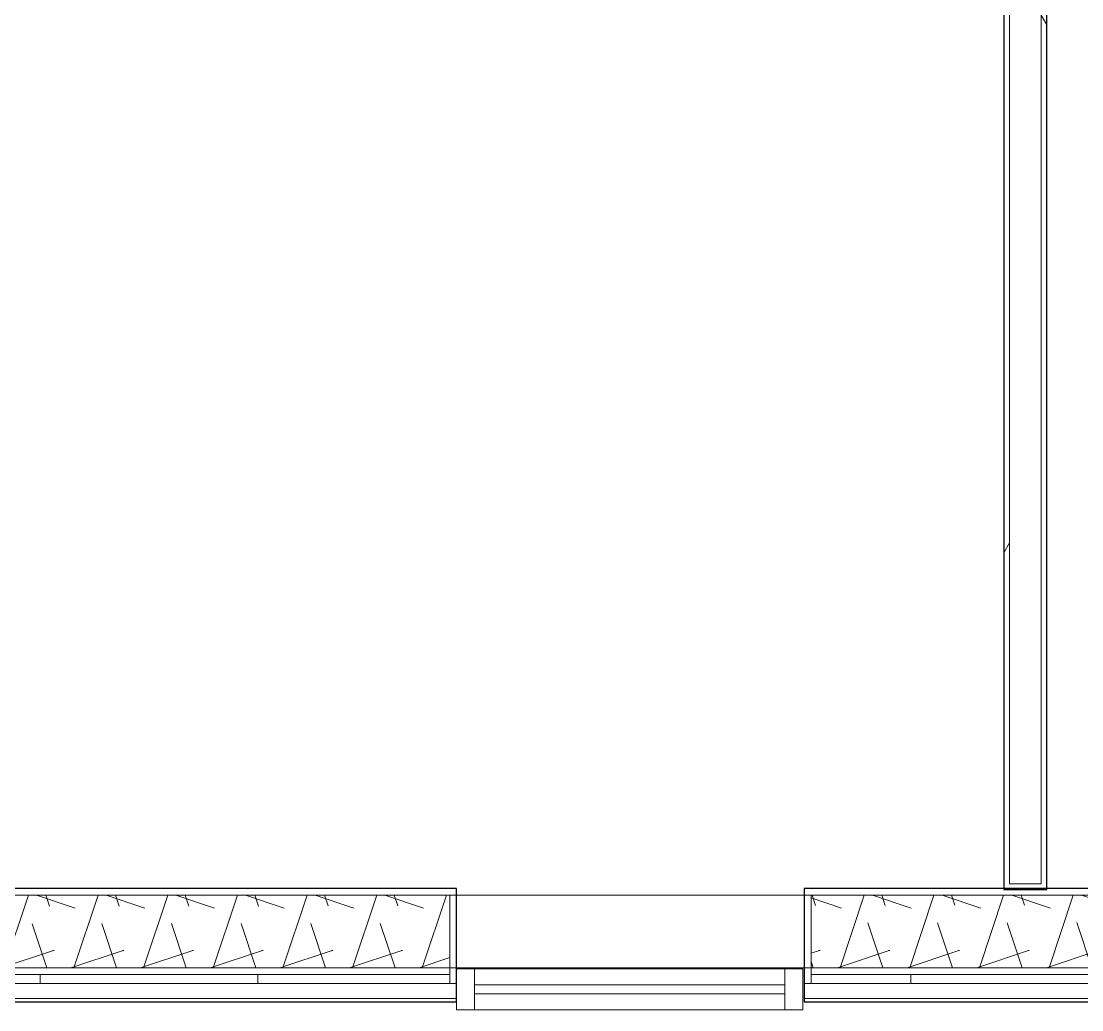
# Model space of a CAD drawing. Header units: inches. Extents: x 25557 to 33164, y -23509 to -20035.
# Drawn here: x 31682.2 to 31799.2, y -22799.9 to -22691 of the extents above; entities that cross this region are included whole.
import ezdxf

# ---------------------------------------------------------------- set-up
doc = ezdxf.new("R2010")
doc.units = ezdxf.units.IN
doc.header["$MEASUREMENT"] = 0
doc.linetypes.add('Grid Line 1_2_', pattern=[0.875, 0.5, -0.125, 0.125, -0.125])
for name, color, linetype, lineweight in [('A-GLAZ-CURT', 52, 'Continuous', 9), ('A-GLAZ-CWMG', 51, 'Continuous', 9), ('A-WALL', 113, 'Continuous', 25), ('A-WALL-PATT', 111, 'Continuous', 25), ('I-WALL', 2, 'Continuous', 9), ('L-SITE-WALL', 31, 'Continuous', 9), ('S-BEAM', 12, 'Continuous', 9), ('S-GRID', 1, 'Continuous', 9)]:
    doc.layers.add(name, color=color, linetype=linetype, lineweight=lineweight)
pattern_1 = [(0, (5932.319, 0), (61.44, 15.36), [2.534, -43.546, 2.534, -43.546, -245.76]), (0, (5932.319, 0), (61.44, 15.36), [-92.16, 2.534, -89.626, 2.534, -43.546, -107.52]), (0, (5932.319, 0), (61.44, 15.36), [-230.4, 2.534, -28.186, 2.534, -74.266]), (120, (5955.359, 7.68), (-44.02215, 45.528601), [2.534, -43.546, 2.534, -43.546, -245.76]), (120, (5955.359, 7.68), (-44.02215, 45.528601), [-92.16, 2.534, -89.626, 2.534, -43.546, -107.52]), (120, (5955.359, 7.68), (-44.02215, 45.528601), [-230.4, 2.534, -28.186, 2.534, -74.266]), (240, (5963.039, 38.4), (-17.41785, -60.888601), [2.534, -43.546, 2.534, -43.546, -245.76]), (240, (5963.039, 38.4), (-17.41785, -60.888601), [-92.16, 2.534, -89.626, 2.534, -43.546, -107.52]), (240, (5963.039, 38.4), (-17.41785, -60.888601), [-230.4, 2.534, -28.186, 2.534, -74.266])]
pattern_2 = [(161.57, (5933.279, 0.96), (-7.6802237, -0.0009796), [0, -54.643, 6.067, 0]), (18.43, (5931.359, 0.96), (-7.6802237, 0.0009796), [0, -54.643, 6.067, 0]), (108.43, (5933.279, 0.96), (3.8382953, -19.20136532), [18.211, -42.499]), (71.57, (5931.359, 0.96), (3.8382953, 19.20136532), [18.211, -42.499])]
pattern_3 = [(0, (5932.32, 0), (0, 24), []), (90, (5932.32, 0), (-24, 1e-15), [])]

# ---------------------------------------------------------------- blocks, each defined once
blk = doc.blocks.new('Rectangular Mullion - Exterior 2_ x 4_5_-1142359-Overall Floor Plan')
at = {"layer": 'A-GLAZ-CWMG', "lineweight": 13}
for p, q in [((-2, 1.5), (0, 1.5)), ((-2, -3), (-2, 1.5)), ((0, 1.5), (0, -3)), ((0, -3), (-2, -3))]:
    blk.add_line(p, q, dxfattribs=at)
blk = doc.blocks.new('Girt_C - 8_D-1076207-Overall Floor Plan')
at = {"layer": 'S-BEAM'}
for p, q in [((25836.27, -22787.3), (25797.92, -22787.3)), ((25797.92, -22795.3), (25836.27, -22795.3))]:
    blk.add_line(p, q, dxfattribs=at)
blk = doc.blocks.new('System Panel - Exterior Glazing-827454-Overall Floor Plan')
at = {"layer": 'A-GLAZ-CURT'}
for p, q in [((17.09375, 1.25), (-17.09375, 1.25)), ((-17.09375, 1.25), (-17.09375, 0.25)), ((-17.09375, 0.25), (-17.09375, 1.25)), ((17.09375, 1.25), (-17.09375, 1.25)), ((17.09375, 0.25), (17.09375, 1.25)), ((17.09375, 1.25), (17.09375, 0.25)), ((-17.09375, 0.25), (17.09375, 0.25)), ((-17.09375, 0.25), (17.09375, 0.25))]:
    blk.add_line(p, q, dxfattribs=at)
blk = doc.blocks.new('Rectangular Mullion - Exterior 2_ x 4_5_-1060760-Overall Floor Plan')
at = {"layer": 'A-GLAZ-CWMG'}
for p, q in [((25834.11, -22795.43), (25799.92, -22795.43)), ((25834.11, -22799.93), (25799.92, -22799.93))]:
    blk.add_line(p, q, dxfattribs=at)
blk = doc.blocks.new('Rectangular Mullion - Exterior 2_ x 4_5_-827470-Overall Floor Plan')
at = {"layer": 'A-GLAZ-CWMG', "lineweight": 13}
for p, q in [((-1, 1.5), (1, 1.5)), ((-1, -3), (-1, 1.5)), ((1, 1.5), (1, -3)), ((1, -3), (-1, -3))]:
    blk.add_line(p, q, dxfattribs=at)

msp = doc.modelspace()

# ---------------------------------------------------------------- hatches: boundary and pattern name
at = {"layer": 'A-WALL-PATT', "lineweight": 9}
h = msp.add_hatch(dxfattribs=at)
h.set_pattern_fill('FP_19', color=256, style=0, pattern_type=2)
h.set_pattern_definition(pattern_1)
h.paths.add_polyline_path([(31794.71, -22786.68), (31795.33, -22786.68), (31795.33, -22602.66), (31794.71, -22602.66), (31794.71, -22786.05)], flags=0)
h = msp.add_hatch(dxfattribs=at)
h.set_pattern_fill('FP_19', color=256, style=0, pattern_type=2)
h.set_pattern_definition(pattern_1)
h.paths.add_polyline_path([(31794.71, -22786.68), (31794.71, -22786.05), (31791.21, -22786.05), (31791.21, -22606.79), (31790.58, -22606.79), (31790.58, -22786.68), (31791.21, -22786.68)], flags=0)
h = msp.add_hatch(dxfattribs=at)
h.set_pattern_fill('FP_20', color=256, style=0, pattern_type=2)
h.set_pattern_definition(pattern_2)
h.paths.add_polyline_path([(31639.67, -22795.3), (31729.49, -22795.3), (31729.49, -22787.3), (31605.96, -22787.3), (31605.96, -22795.3), (31622.39, -22795.3)], flags=0)
h = msp.add_hatch(dxfattribs=at)
h.set_pattern_fill('FP_20', color=256, style=0, pattern_type=2)
h.set_pattern_definition(pattern_2)
h.paths.add_polyline_path([(31908.21, -22795.3), (31912.33, -22795.3), (31912.33, -22787.3), (31769.33, -22787.3), (31769.33, -22795.3), (31881.58, -22795.3)], flags=0)
h = msp.add_hatch(dxfattribs=at)
h.set_pattern_fill('FP_22', color=256, style=0, pattern_type=2)
h.set_pattern_definition(pattern_3)
h.paths.add_polyline_path([(31605.96, -22797.05), (31729.49, -22797.05), (31729.49, -22796.05), (31605.96, -22796.05)], flags=0)
h = msp.add_hatch(dxfattribs=at)
h.set_pattern_fill('FP_22', color=256, style=0, pattern_type=2)
h.set_pattern_definition(pattern_3)
h.paths.add_polyline_path([(31769.33, -22797.05), (31912.33, -22797.05), (31912.33, -22796.05), (31769.33, -22796.05)], flags=0)

# ---------------------------------------------------------------- linework, layer by layer
at = {"layer": 'A-WALL', "lineweight": 9}
for p, q in [((31794.71, -22602.66), (31794.71, -22786.05)), ((31791.21, -22606.16), (31791.21, -22786.05)), ((31794.71, -22786.05), (31791.21, -22786.05)), ((31729.49, -22787.3), (31628.71, -22787.3)), ((31729.49, -22797.05), (31729.49, -22787.3)), ((31769.33, -22787.3), (31769.33, -22797.05)), ((31908.21, -22787.3), (31769.33, -22787.3)), ((31729.49, -22795.3), (31605.96, -22795.3)), ((31729.49, -22796.05), (31605.96, -22796.05)), ((31912.33, -22795.3), (31769.33, -22795.3)), ((31912.33, -22796.05), (31769.33, -22796.05)), ((31730.24, -22797.05), (31605.21, -22797.05)), ((31913.08, -22797.05), (31768.58, -22797.05)), ((31730.24, -22798.68), (31605.21, -22798.68)), ((31913.08, -22798.68), (31768.58, -22798.68))]:
    msp.add_line(p, q, dxfattribs=at)
at = {"layer": 'I-WALL', "lineweight": 25}
for p, q in [((31795.33, -22786.68), (31795.33, -22602.04)), ((31790.58, -22606.79), (31790.58, -22786.68)), ((31790.58, -22786.68), (31795.33, -22786.68))]:
    msp.add_line(p, q, dxfattribs=at)
at = {"layer": 'L-SITE-WALL', "lineweight": 25}
for p, q in [((31730.24, -22786.55), (31674.33, -22786.55)), ((31730.24, -22799.05), (31730.24, -22786.55)), ((31912.91, -22786.55), (31768.58, -22786.55)), ((31768.58, -22786.55), (31768.58, -22799.05)), ((31605.21, -22799.05), (31730.24, -22799.05)), ((31768.58, -22799.05), (31913.08, -22799.05))]:
    msp.add_line(p, q, dxfattribs=at)
at = {"layer": 'S-BEAM'}
msp.add_line((31730.24, -22787.3), (31768.58, -22787.3), dxfattribs=at)
at = {"layer": 'S-GRID', "linetype": 'Grid Line 1_2_'}
for p, q in [((32359.66, -22787.3), (27403.68, -22787.3)), ((32651.38, -22787.3), (27722.53, -22787.3)), ((32263.66, -22795.3), (27499.68, -22795.3)), ((32555.38, -22795.3), (27847.84, -22795.3))]:
    msp.add_line(p, q, dxfattribs=at)

# ---------------------------------------------------------------- block references
at = {"layer": 'A-GLAZ-CURT'}
msp.add_blockref('System Panel - Exterior Glazing-827454-Overall Floor Plan', (31749.33, -22798.43), dxfattribs=at)
at = {"layer": 'A-GLAZ-CWMG', "extrusion": (0, 0, -1), "rotation": 180}
for name, p in [('Rectangular Mullion - Exterior 2_ x 4_5_-827470-Overall Floor Plan', (-31731.24, -22798.43)), ('Rectangular Mullion - Exterior 2_ x 4_5_-1142359-Overall Floor Plan', (-31768.43, -22798.43))]:
    msp.add_blockref(name, p, dxfattribs=at)
at = {"layer": 'A-GLAZ-CWMG'}
msp.add_blockref('Rectangular Mullion - Exterior 2_ x 4_5_-1060760-Overall Floor Plan', (5932.32, 0), dxfattribs=at)
at = {"layer": 'S-BEAM'}
msp.add_blockref('Girt_C - 8_D-1076207-Overall Floor Plan', (5932.32, 0), dxfattribs=at)

doc.saveas('drawing.dxf')
